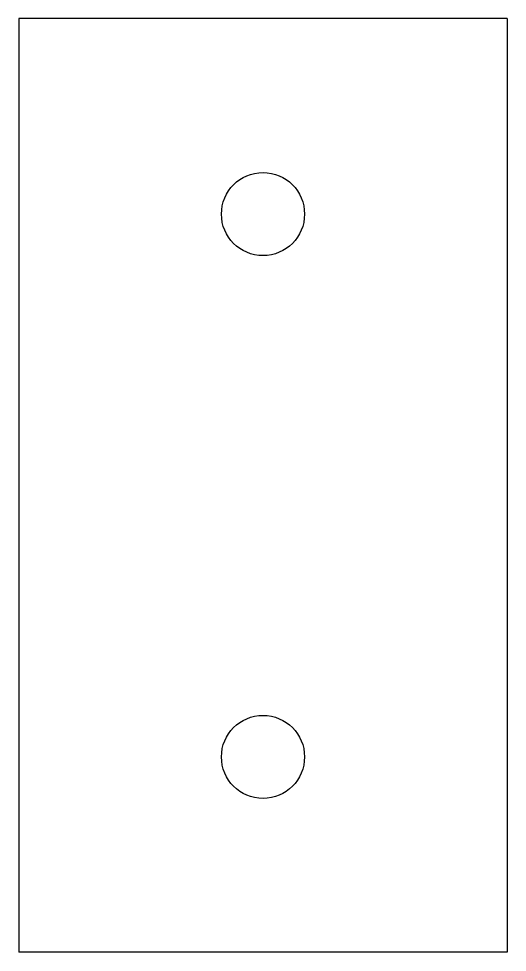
# Model space of a CAD drawing. Header units: millimetres. Extents: x 0 to 20, y 0 to 38.2.
import ezdxf

# ---------------------------------------------------------------- set-up
doc = ezdxf.new("R2010")
doc.units = ezdxf.units.MM
doc.layers.add('CUT', color=7, linetype='CONTINUOUS')

msp = doc.modelspace()

# ---------------------------------------------------------------- linework, layer by layer
at = {"layer": 'CUT'}
for p, q in [((0, 38.231), (0, 0)), ((20, 38.231), (0, 38.231)), ((20, 38.231), (20, 0)), ((20, 0), (0, 0))]:
    msp.add_line(p, q, dxfattribs=at)
for centre in [(10, 30.231), (10, 8)]:
    msp.add_circle(centre, 1.7, dxfattribs=at)

doc.saveas('drawing.dxf')
